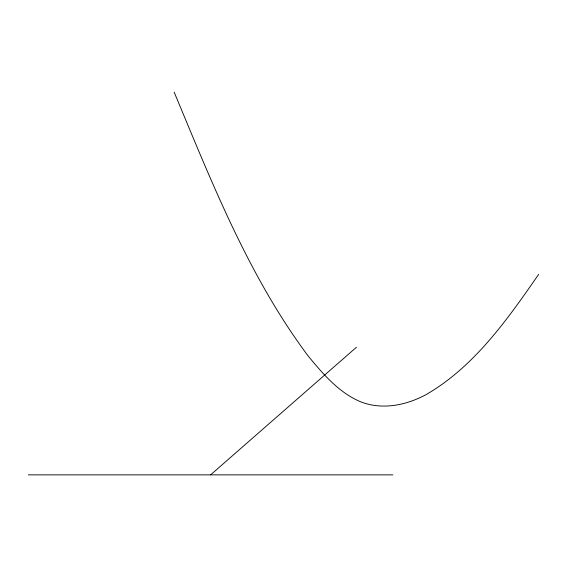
<?xml version="1.0" encoding="UTF-8"?>
<svg xmlns="http://www.w3.org/2000/svg" width="567" height="567" viewBox="0 0 567 567"><rect width="100%" height="100%" fill="white"/><g stroke="black" fill="none" stroke-linecap="round" stroke-linejoin="round"><path stroke-width="0.85" d="M538.65 274.385C507.55 319.193 474.728 366.211 426.689 394.278C409.523 403.683 389.16 408.821 369.727 404.562A73.015 65.304 -90 0 1 360.534 401.741C338.705 392.591 322.885 373.766 308.157 356.005C248.785 276.505 212.108 183.028 174.147 92.138M210.598 474.863L356.402 347.288M28.35 474.863L392.853 474.863"/></g></svg>
